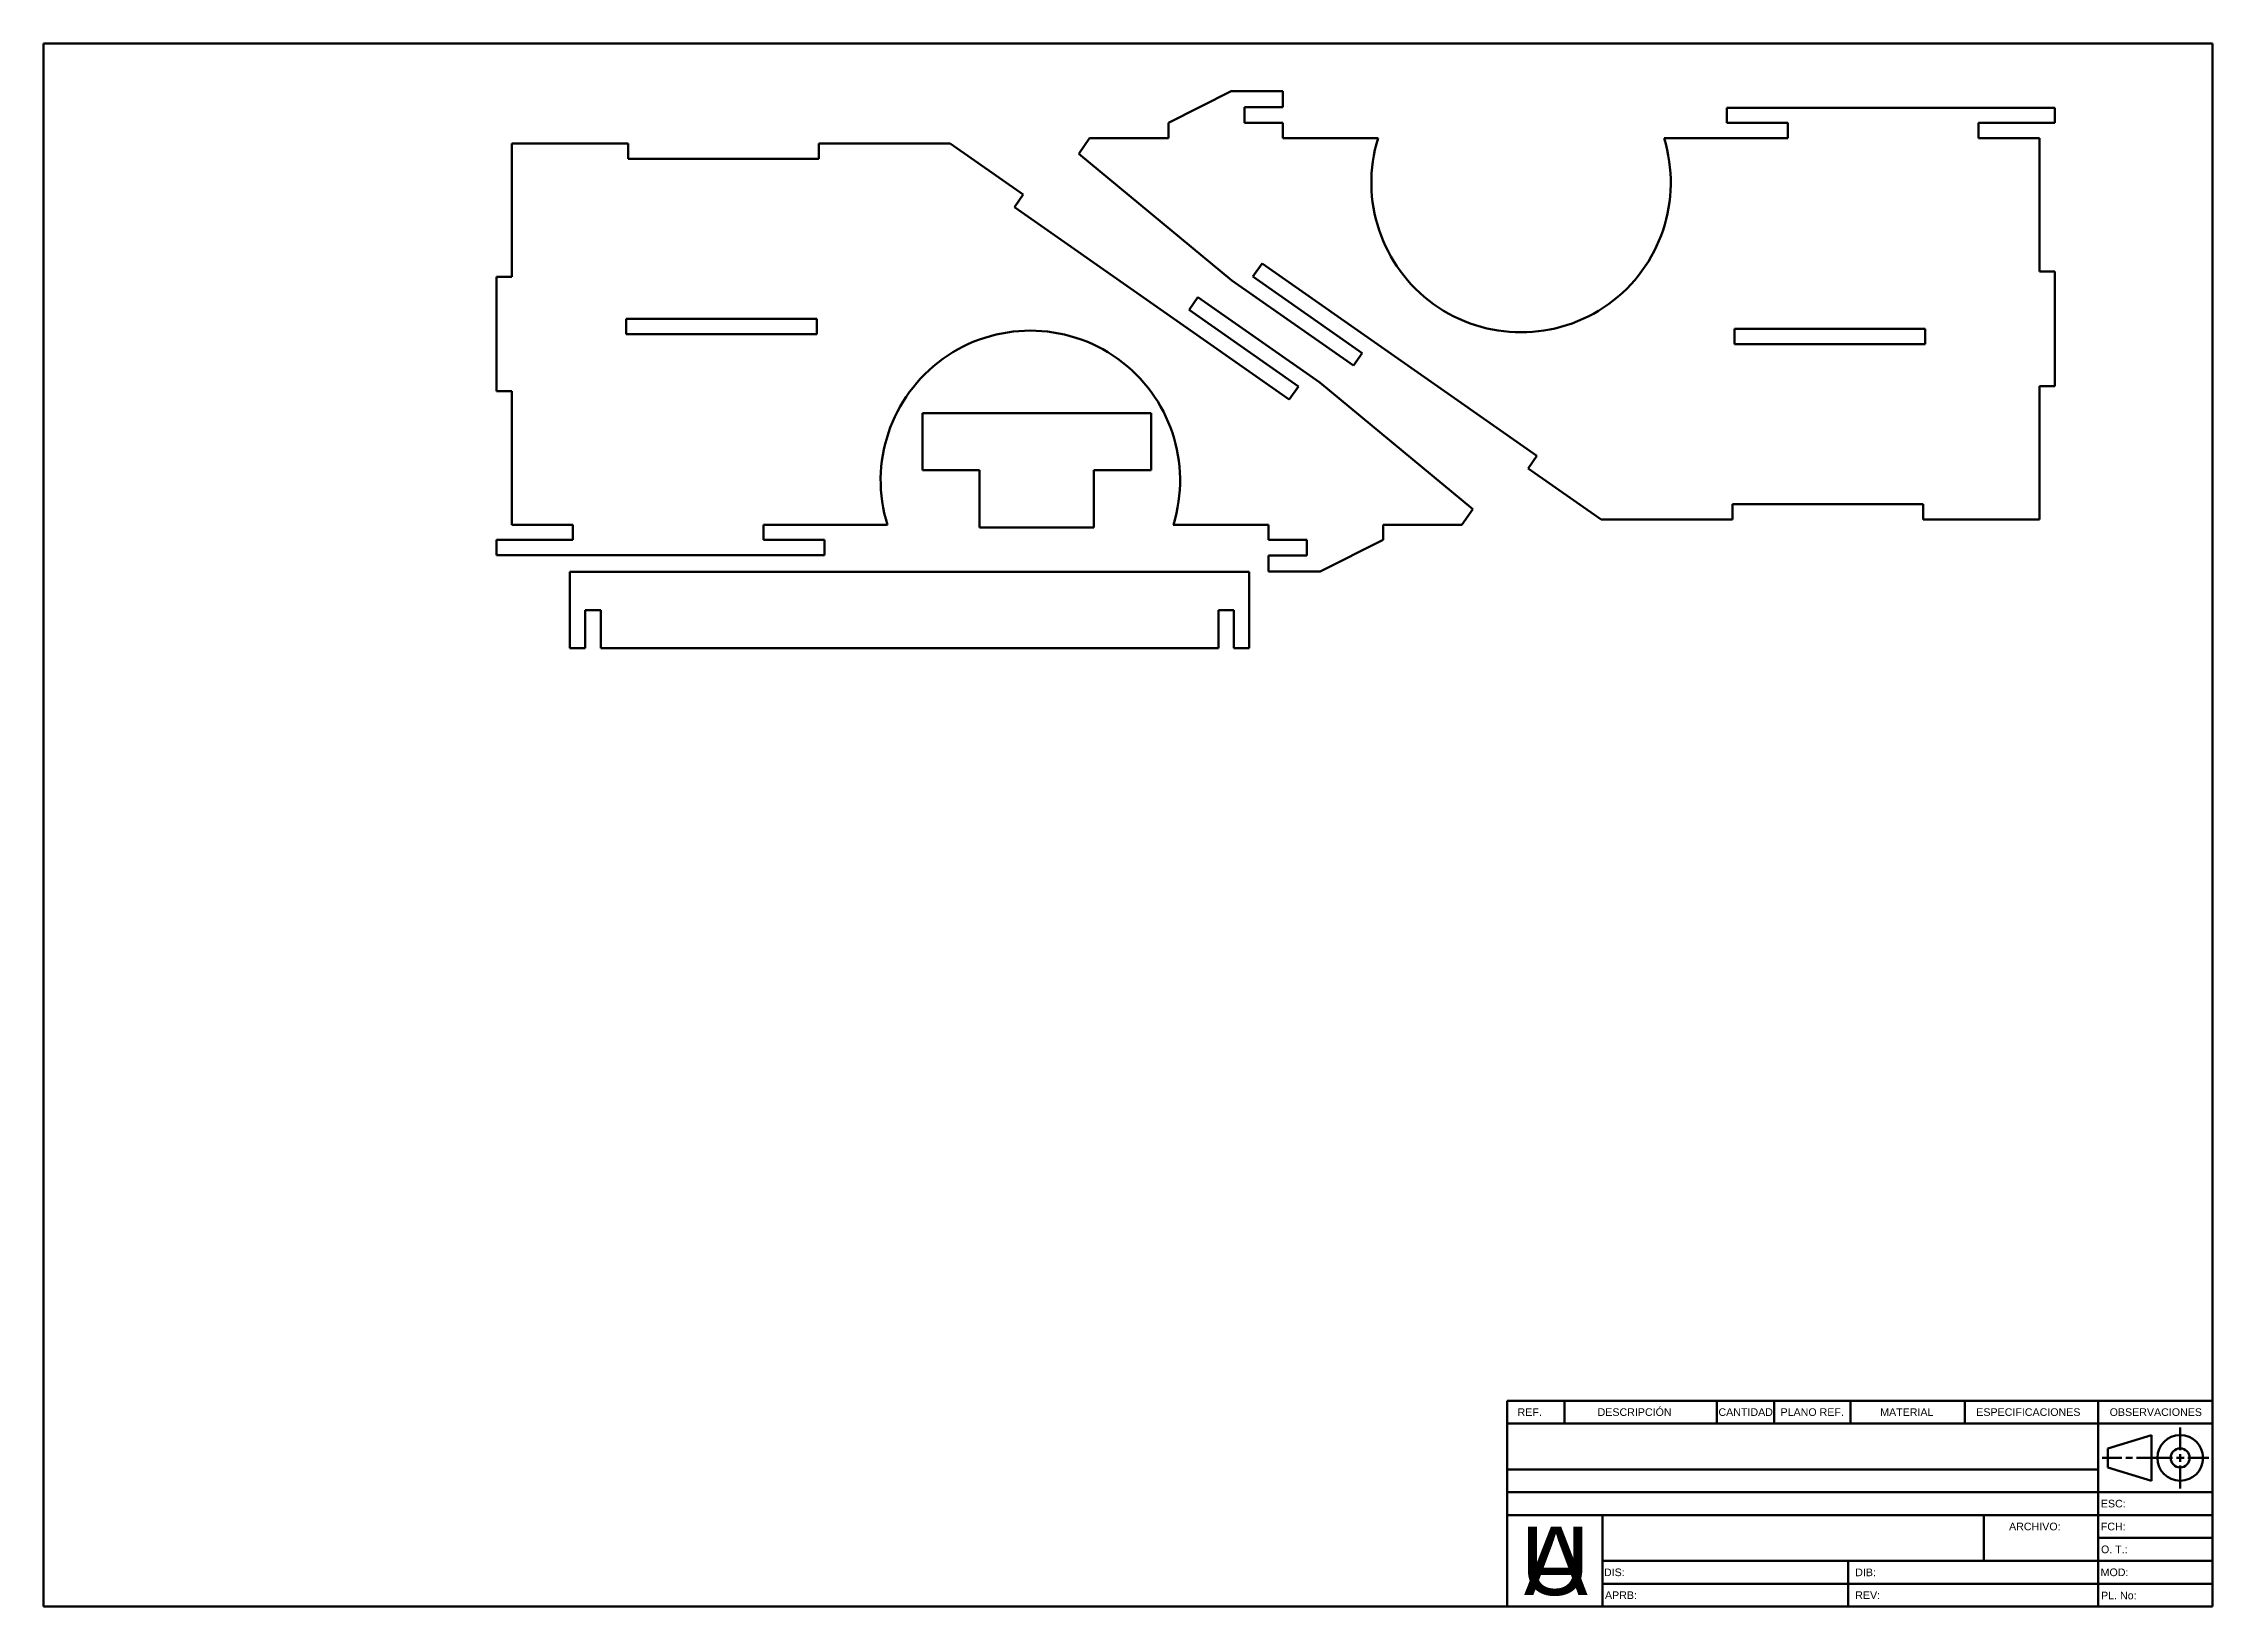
# Model space of a CAD drawing. Header units: millimetres. Extents: x 20 to 589, y 5 to 415.
import ezdxf
from ezdxf.enums import TextEntityAlignment as Align

# ---------------------------------------------------------------- set-up
doc = ezdxf.new("R2010")
doc.units = ezdxf.units.MM
for name, color, linetype, lineweight in [('Border (ISO)', 7, 'Continuous', 70), ('Title (ISO)', 7, 'Continuous', 50), ('Visible (ISO)', 7, 'Continuous', 50)]:
    doc.layers.add(name, color=color, linetype=linetype, lineweight=lineweight)
doc.styles.add('Note Text (ISO)', font='tahoma.ttf')
doc.styles.add('Text Style20', font='arial.ttf')
doc.styles.add('Text Style40', font='arial.ttf')
doc.styles.add('Text Style56', font='arial.ttf')

# ---------------------------------------------------------------- blocks, each defined once
blk = doc.blocks.new('Borders ISO')
at = {"layer": 'Border (ISO)'}
for p, q in [((20, 415), (589, 415)), ((20, 5), (20, 415)), ((589, 415), (589, 5)), ((589, 5), (20, 5))]:
    blk.add_line(p, q, dxfattribs=at)
blk = doc.blocks.new('Title Blocks ISOUdeA')
at = {"layer": 'Title (ISO)'}
for p, q in [((271.71, 174), (86.71, 174)), ((86.71, 174), (86.71, 120)), ((101.71, 168), (101.71, 174)), ((101.71, 174), (101.71, 168)), ((141.69, 174), (141.69, 168)), ((141.69, 174), (141.69, 168)), ((156.69, 174), (156.69, 168)), ((176.69, 174), (176.69, 168)), ((206.71, 174), (206.71, 168)), ((241.71, 120), (241.71, 174)), ((271.71, 120), (271.71, 174)), ((86.71, 168), (271.71, 168)), ((241.71, 168), (271.71, 168)), ((241.71, 150), (241.71, 168)), ((263.21, 167), (263.21, 161)), ((271.71, 168), (271.71, 150)), ((255.71, 165), (244.21, 161.5)), ((244.21, 161.5), (244.21, 156.5)), ((255.71, 153), (255.71, 165)), ((263.21, 160), (263.21, 158)), ((86.71, 156), (241.71, 156)), ((247.91, 159), (242.71, 159)), ((244.21, 156.5), (255.71, 153)), ((250.71, 159), (248.91, 159)), ((261.21, 159), (251.71, 159)), ((262.21, 159), (264.21, 159)), ((263.21, 157), (263.21, 151)), ((265.21, 159), (270.71, 159)), ((86.71, 150), (271.71, 150)), ((271.71, 150), (241.71, 150)), ((86.71, 144), (271.71, 144)), ((86.71, 144), (111.71, 144)), ((86.71, 144), (86.71, 120)), ((111.71, 144), (111.71, 120)), ((211.71, 144), (211.71, 132)), ((241.71, 138), (271.71, 138)), ((271.71, 132), (111.71, 132)), ((176.07, 120), (176.07, 132)), ((111.71, 126), (271.71, 126)), ((86.71, 120), (271.71, 120))]:
    blk.add_line(p, q, dxfattribs=at)
for radius in [6, 2.5]:
    blk.add_circle((263.21, 159), radius, dxfattribs=at)
at = {"layer": 'Title (ISO)', "style": 'Note Text (ISO)'}
for s, insert, char_height, width, attachment_point in [('\\fArial|b0|i0;{\\H2.0000;REF.}', (92.58, 171), 2, 15.0045, 5), ('\\fArial|b0|i0;{\\H2.0000;DESCRIPCIÓN}', (120.09, 171), 2, 40.0397, 5), ('\\fArial|b0|i0;{\\H2.0000;CANTIDAD}', (149.23, 171), 2, 15.0033, 5), ('\\fArial|b0|i0;{\\H2.0000;PLANO REF.}', (166.68, 171), 2, 20.0141, 5), ('\\fArial|b0|i0;{\\H2.0000;MATERIAL}', (191.5, 171), 2, 30.0011, 5), ('\\fArial|b0|i0;{\\H2.0000;ESPECIFICACIONES}', (223.38, 171), 2, 33.3891, 5), ('\\fArial|b0|i0;{\\H2.0000;OBSERVACIONES}', (256.81, 171), 2, 29.9491, 5), ('\\fArial|b0|i0;{\\H2.0000;ESC:}', (245.65, 147), 2, 6.6713, 5), ('\\fArial|b0|i0;{\\H18.0000;U}', (90.17, 141.01), 18, 23.3668, 1), ('\\fArial|b0|i0;{\\H2.0000;ARCHIVO:}', (225.07, 141), 2, 30, 5), ('\\fArial|b0|i0;{\\H2.0000;FCH:}', (245.64, 141), 2, 6.6713, 5), ('\\fArial|b0|i0;{\\H2.0000;O. T.:}', (245.93, 135), 2, 7.1965, 5), ('\\fArial|b0|i0;{\\H2.0000;DIS:}', (114.78, 128.98), 2, 5.4345, 5), ('\\fArial|b0|i0;{\\H2.0000;DIB:}', (180.68, 128.98), 2, 5.4345, 5), ('\\fArial|b0|i0;{\\H2.0000;MOD:}', (245.98, 128.98), 2, 7.3202, 5), ('\\fArial|b0|i0;{\\H2.0000;APRB:}', (116.52, 123), 2, 8.7545, 5), ('\\fArial|b0|i0;{\\H2.0000;REV:}', (181.23, 123), 2, 6.5229, 5), ('\\fArial|b0|i0;{\\H2.0000;PL. No:}', (247.11, 122.9), 2, 9.5932, 5)]:
    blk.add_mtext(s, dxfattribs=dict(at, insert=insert, char_height=char_height, width=width, attachment_point=attachment_point))
at = {"layer": 'Title (ISO)', "insert": (91.05, 141.01), "char_height": 18, "attachment_point": 1, "style": 'Note Text (ISO)'}
blk.add_mtext('\\fArial|b0|i0;{\\H18.0000;A}', dxfattribs=at)
at = {"layer": 'Title (ISO)'}
for tag, height, style, p in [('¿Nombre_de_la_empresa?', 5, 'Text Style20', (162.57, 162)), ('¿Nombre_de_la_sección?', 3, 'Text Style56', (162.57, 153)), ('¿Nombre_de_la_Subsección?', 3, 'Text Style56', (162.57, 147)), ('¿Escala?', 2, 'Text Style40', (261.16, 147)), ('¿Nombre_del_Ensamble?', 3, 'Text Style56', (161.71, 138)), ('¿Fecha_?', 2, 'Text Style40', (259.28, 141)), ('¿Archivo_?', 2, 'Text Style40', (225.07, 135)), ('¿Orden_de_trabajo_?', 2, 'Text Style40', (259.71, 135)), ('¿Nombre_del_Diseñador_?', 2, 'Text Style40', (133.6, 128.98)), ('¿Nombre_del_Dibujante_?', 2, 'Text Style40', (199.33, 128.98)), ('¿Modelo_?', 2, 'Text Style40', (259.77, 128.98)), ('¿Nombre_de_Quien_Aprueba_?', 2, 'Text Style40', (139.51, 123)), ('¿Nombre_del_Revisor_?', 2, 'Text Style40', (198.99, 123)), ('¿No_Plano_?', 2, 'Text Style40', (260.86, 122.9))]:
    blk.add_attdef(tag, text='', height=height, dxfattribs=dict(at, style=style)).set_placement(p, align=Align.MIDDLE_CENTER)

msp = doc.modelspace()

# ---------------------------------------------------------------- linework, layer by layer
at = {"layer": 'Visible (ISO)'}
for p, q in [((331.55, 402.43), (315.1, 394.13)), ((331.55, 402.43), (345.1, 402.43)), ((345.1, 398.23), (345.1, 402.43)), ((315.1, 390.13), (315.1, 394.13)), ((335.1, 394.13), (335.1, 398.23)), ((335.1, 398.23), (345.1, 398.23)), ((345.1, 394.13), (335.1, 394.13)), ((345.1, 390.13), (345.1, 394.13)), ((461.6, 398.13), (461.6, 394.13)), ((547.6, 398.13), (461.6, 398.13)), ((461.6, 394.13), (477.6, 394.13)), ((477.6, 390.13), (477.6, 394.13)), ((527.6, 394.13), (547.6, 394.13)), ((527.6, 390.13), (527.6, 394.13)), ((547.6, 394.13), (547.6, 398.13)), ((142.89, 388.75), (173.39, 388.75)), ((142.89, 388.75), (142.89, 353.75)), ((173.39, 384.75), (173.39, 388.75)), ((223.39, 388.75), (257.89, 388.75)), ((223.39, 388.75), (223.39, 384.75)), ((277.01, 375.36), (257.89, 388.75)), ((294.43, 390.13), (291.59, 386.07)), ((315.1, 390.13), (294.43, 390.13)), ((370.1, 390.13), (345.1, 390.13)), ((477.6, 390.13), (445.1, 390.13)), ((543.6, 390.13), (527.6, 390.13)), ((543.6, 355.13), (543.6, 390.13)), ((223.39, 384.75), (173.39, 384.75)), ((291.59, 386.07), (331.71, 352.85)), ((274.72, 372.08), (277.01, 375.36)), ((346.81, 321.6), (274.72, 372.08)), ((138.89, 353.75), (138.89, 323.75)), ((142.89, 353.75), (138.89, 353.75)), ((331.71, 352.85), (363.66, 330.48)), ((337.28, 353.83), (339.69, 357.27)), ((365.95, 333.75), (337.28, 353.83)), ((339.69, 357.27), (411.77, 306.8)), ((547.6, 355.13), (543.6, 355.13)), ((547.6, 325.13), (547.6, 355.13)), ((322.84, 348.4), (320.54, 345.12)), ((354.79, 326.03), (322.84, 348.4)), ((172.89, 338.75), (172.89, 342.75)), ((172.89, 342.75), (222.89, 342.75)), ((222.89, 342.75), (222.89, 338.75)), ((320.54, 345.12), (349.21, 325.05)), ((222.89, 338.75), (172.89, 338.75)), ((463.6, 336.13), (463.6, 340.13)), ((463.6, 340.13), (513.6, 340.13)), ((513.6, 336.13), (463.6, 336.13)), ((513.6, 340.13), (513.6, 336.13)), ((363.66, 330.48), (365.95, 333.75)), ((349.21, 325.05), (346.81, 321.6)), ((394.91, 292.81), (354.79, 326.03)), ((543.6, 290.13), (543.6, 325.13)), ((543.6, 325.13), (547.6, 325.13)), ((138.89, 323.75), (142.89, 323.75)), ((142.89, 323.75), (142.89, 288.75)), ((250.58, 318.04), (250.58, 303.04)), ((310.58, 318.04), (250.58, 318.04)), ((310.58, 303.04), (310.58, 318.04)), ((250.58, 303.04), (265.58, 303.04)), ((265.58, 303.04), (265.58, 288.04)), ((295.58, 303.04), (310.58, 303.04)), ((295.58, 288.04), (295.58, 303.04)), ((411.77, 306.8), (409.48, 303.52)), ((409.48, 303.52), (428.6, 290.13)), ((392.06, 288.75), (394.91, 292.81)), ((463.1, 290.13), (463.1, 294.13)), ((463.1, 294.13), (513.1, 294.13)), ((513.1, 294.13), (513.1, 290.13)), ((158.89, 284.75), (138.89, 284.75)), ((138.89, 284.75), (138.89, 280.75)), ((142.89, 288.75), (158.89, 288.75)), ((158.89, 288.75), (158.89, 284.75)), ((208.89, 288.75), (241.39, 288.75)), ((208.89, 288.75), (208.89, 284.75)), ((224.89, 284.75), (208.89, 284.75)), ((224.89, 280.75), (224.89, 284.75)), ((265.58, 288.04), (295.58, 288.04)), ((316.39, 288.75), (341.39, 288.75)), ((341.39, 288.75), (341.39, 284.75)), ((341.39, 284.75), (351.39, 284.75)), ((351.39, 284.75), (351.39, 280.65)), ((354.94, 276.45), (371.39, 284.75)), ((371.39, 288.75), (371.39, 284.75)), ((371.39, 288.75), (392.06, 288.75)), ((463.1, 290.13), (428.6, 290.13)), ((543.6, 290.13), (513.1, 290.13)), ((138.89, 280.75), (224.89, 280.75)), ((351.39, 280.65), (341.39, 280.65)), ((341.39, 280.65), (341.39, 276.45)), ((158.1, 276.37), (158.1, 256.37)), ((336.3, 276.37), (158.1, 276.37)), ((336.3, 256.37), (336.3, 276.37)), ((354.94, 276.45), (341.39, 276.45)), ((162.1, 266.37), (166.2, 266.37)), ((162.1, 256.37), (162.1, 266.37)), ((166.2, 266.37), (166.2, 256.37)), ((328.2, 266.37), (332.3, 266.37)), ((328.2, 256.37), (328.2, 266.37)), ((332.3, 266.37), (332.3, 256.37)), ((158.1, 256.37), (162.1, 256.37)), ((166.2, 256.37), (328.2, 256.37)), ((332.3, 256.37), (336.3, 256.37))]:
    msp.add_line(p, q, dxfattribs=at)
for centre, start, end in [((407.6, 378.49), 162.7553, 17.2447), ((278.89, 300.39), 342.7553, 197.2447)]:
    msp.add_arc(centre, 39.27, start, end, dxfattribs=at)

# ---------------------------------------------------------------- block references
for name, p in [('Borders ISO', (0, 0)), ('Title Blocks ISOUdeA', (317.29, -115))]:
    msp.add_blockref(name, p)

doc.saveas('drawing.dxf')
